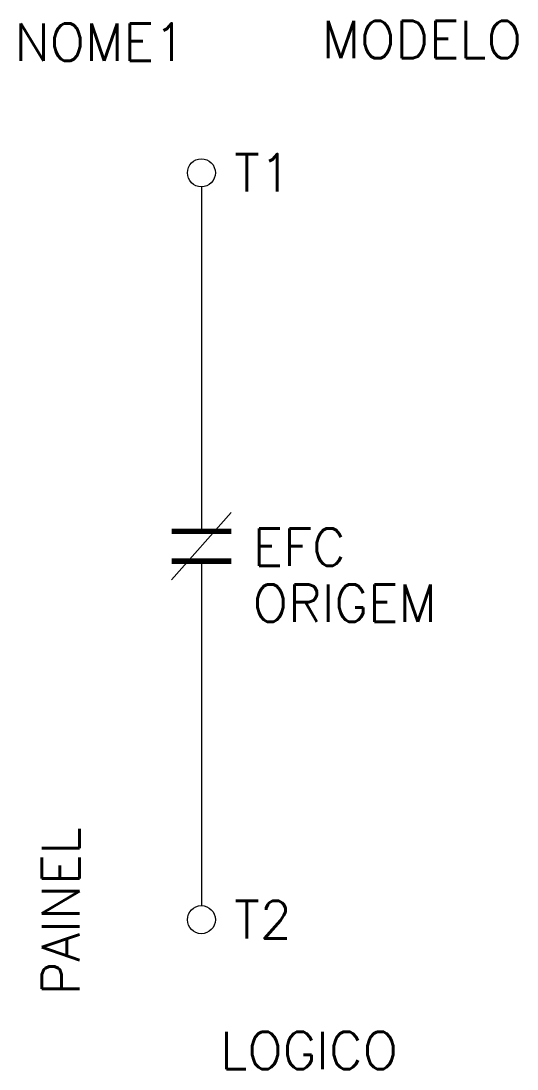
# Model space of a CAD drawing. Header units: millimetres. Extents: x -9.7 to 16.9, y -48.7 to 7.4.
import ezdxf
from ezdxf.enums import TextEntityAlignment as Align

# ---------------------------------------------------------------- set-up
doc = ezdxf.new("R2010")
doc.units = ezdxf.units.MM
doc.header["$LTSCALE"] = 10
doc.styles.add('ROMANS', font='romans.shx')

msp = doc.modelspace()

# ---------------------------------------------------------------- linework, layer by layer
at = {"color": 7, "linetype": 'Continuous'}
msp.add_line((0, -1.5), (0, -19.95), dxfattribs=at)
at = {"color": 7}
for p, q in [((-1.6, -22.55), (1.6, -18.95)), ((0, -21.55), (0, -40))]:
    msp.add_line(p, q, dxfattribs=at)
at = {"color": 7, "const_width": 0.3}
for points in [[(-1.6, -19.95), (1.6, -19.95)], [(-1.6, -21.55), (1.6, -21.55)]]:
    msp.add_lwpolyline(points, dxfattribs=at)
at = {"color": 7}
for centre in [(0, -0.75), (0, -40.75)]:
    msp.add_circle(centre, 0.75, dxfattribs=at)

# ---------------------------------------------------------------- texts
at = {"color": 7, "lineweight": -3, "style": 'ROMANS'}
msp.add_attdef('MODELO', text='', height=2, dxfattribs=at).set_placement((17.151, 6.384), align=Align.MIDDLE_RIGHT)
for tag, text, p in [('NOME1', '', (-10, 6.25)), ('T1', '', (1.75, -0.75)), ('EFC', '', (2.75, -20.795)), ('ORIGEM', 'ENDERECO FISICO', (2.75, -23.795)), ('T2', '', (1.75, -40.75))]:
    msp.add_attdef(tag, text=text, height=2, dxfattribs=at).set_placement(p, align=Align.MIDDLE_LEFT)
msp.add_attdef('PAINEL', text='', height=2, rotation=90, dxfattribs=at).set_placement((-7.532, -44.799), align=Align.MIDDLE_LEFT)
msp.add_attdef('LOGICO', text='DIAGRAMA LOGICO', height=2, dxfattribs=at).set_placement((1, -46.75), align=Align.TOP_LEFT)

doc.saveas('drawing.dxf')
